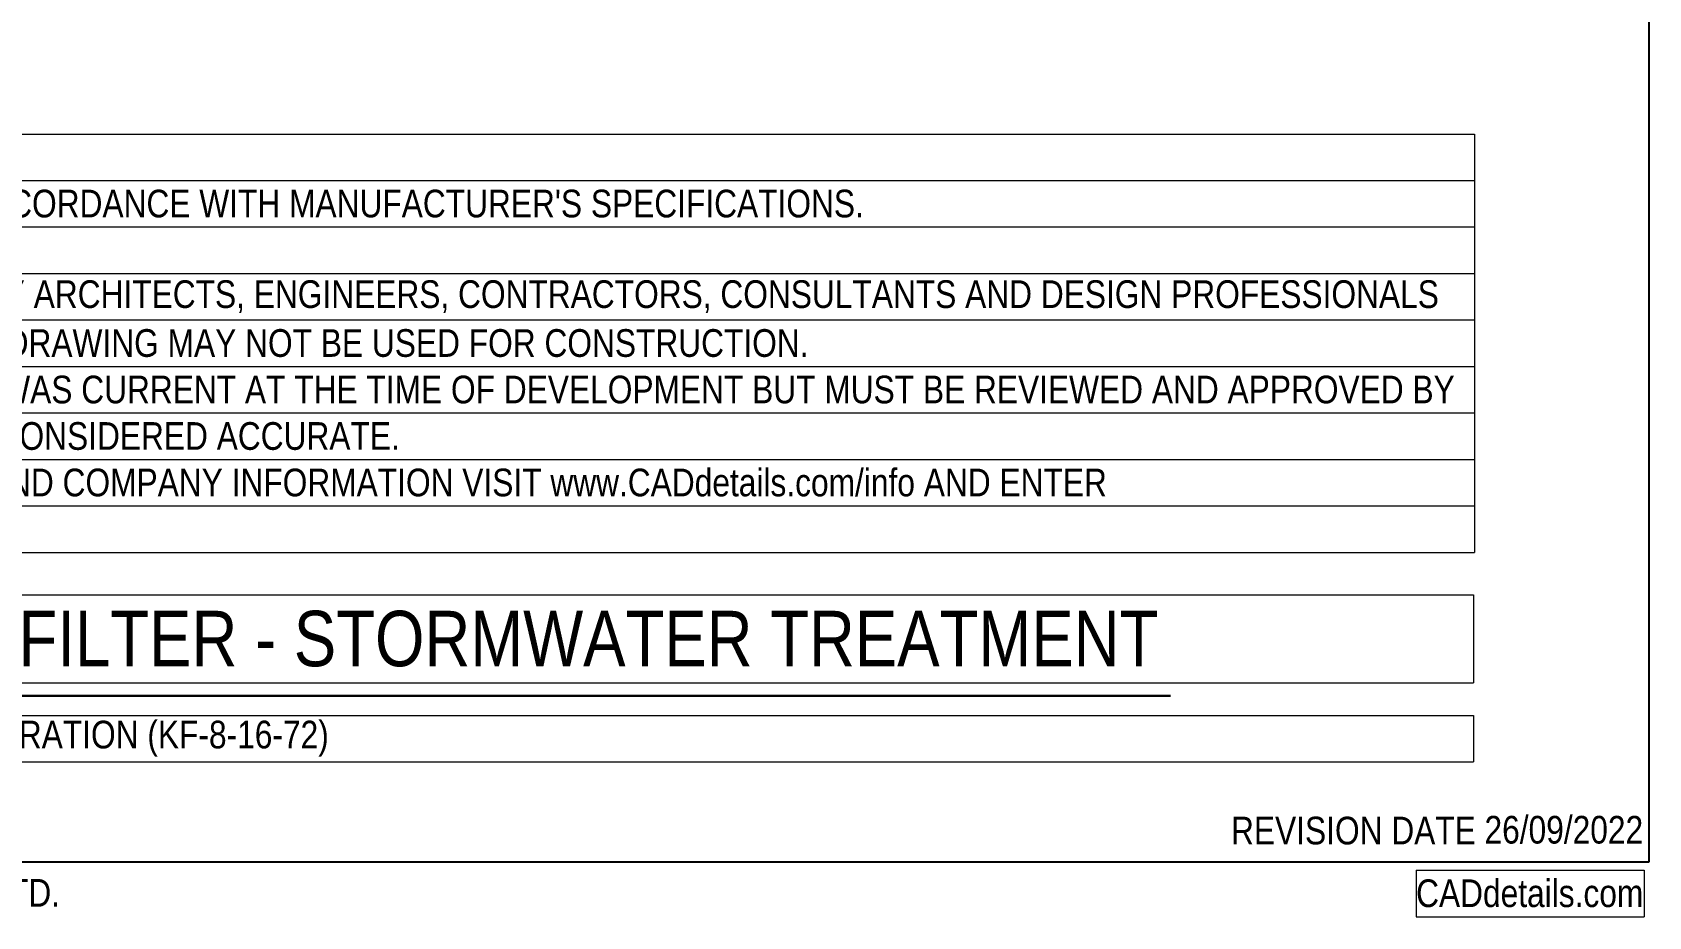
# Model space of a CAD drawing. Extents: x 0 to 216, y -5 to 280.
# Drawn here: x 77 to 216, y -4.7 to 71.4 of the extents above; entities that cross this region are included whole.
import ezdxf

# ---------------------------------------------------------------- set-up
doc = ezdxf.new("R2010")
doc.units = 0
doc.header["$LTSCALE"] = 10
doc.header["$MEASUREMENT"] = 0
doc.layers.get('0').update_dxf_attribs({"linetype": 'CONTINUOUS'})
doc.layers.get('Defpoints').update_dxf_attribs({"linetype": 'CONTINUOUS'})
for name, color, linetype in [('2628-LOGO$0$CADdetails-7-VERYFINE', 7, 'CONTINUOUS'), ('2628-LOGO$0$CADdetails-FRAME', 7, 'CONTINUOUS'), ('CADdetails-9-TITLEBLOCK', 7, 'CONTINUOUS')]:
    doc.layers.add(name, color=color, linetype=linetype)
doc.layers.add('CADdetails-5-MEDIUM', color=4, linetype='CONTINUOUS', lineweight=18)
doc.layers.add('CADdetails-6-HEAVY', color=6, linetype='CONTINUOUS', lineweight=30)
doc.styles.add('2628-LOGO$0$CADdetails-DIMENSIONS', font='ARIALN.TTF', dxfattribs={"height": 2.38})
doc.styles.add('2628-LOGO$0$CADdetails-NOTES', font='ARIALN.TTF', dxfattribs={"height": 2.38})
doc.styles.add('CADdetails-DETAILTITLE', font='ARIALN.TTF', dxfattribs={"height": 4.77})
doc.styles.add('CADdetails-NOTES', font='ARIALN.TTF', dxfattribs={"height": 2.38})

# ---------------------------------------------------------------- blocks, each defined once
blk = doc.blocks.new('*T276')
at = {"layer": 'Defpoints', "color": 8, "linetype": 'ByBlock', "lineweight": 0, "transparency": 16777216}
for p, q in [((0, 0), (184.71, 0)), ((0, 0), (0, -36)), ((184.71, 0), (184.71, -36)), ((0, -4), (184.71, -4)), ((0, -8), (184.71, -8)), ((0, -12), (184.71, -12)), ((0, -16), (184.71, -16)), ((0, -20), (184.71, -20)), ((0, -24), (184.71, -24)), ((0, -28), (184.71, -28)), ((0, -32), (184.71, -32)), ((0, -36), (184.71, -36))]:
    blk.add_line(p, q, dxfattribs=at)
at = {"layer": '2628-LOGO$0$CADdetails-FRAME', "transparency": 16777216, "char_height": 2.38, "width": 184.5948, "attachment_point": 4, "style": '2628-LOGO$0$CADdetails-NOTES'}
for s, insert in [('NOTES:', (0.06, -2)), ("1.   INSTALLATION TO BE COMPLETED IN ACCORDANCE WITH MANUFACTURER'S SPECIFICATIONS.", (0.06, -6)), ('2.   DO NOT SCALE DRAWING.', (0.06, -10)), ('3.   THIS DRAWING IS INTENDED FOR USE BY ARCHITECTS, ENGINEERS, CONTRACTORS, CONSULTANTS AND DESIGN PROFESSIONALS', (0.06, -14)), ('      FOR PLANNING PURPOSES ONLY.  THIS DRAWING MAY NOT BE USED FOR CONSTRUCTION.', (0.06, -18)), ('4.   ALL INFORMATION CONTAINED HEREIN WAS CURRENT AT THE TIME OF DEVELOPMENT BUT MUST BE REVIEWED AND APPROVED BY', (0.06, -22)), ('      THE PRODUCT MANUFACTURER TO BE CONSIDERED ACCURATE.', (0.06, -26)), ("5.   CONTRACTOR'S NOTE: FOR PRODUCT AND COMPANY INFORMATION VISIT www.CADdetails.com/info AND ENTER", (0.06, -30)), ('      REFERENCE NUMBER', (0.06, -34))]:
    blk.add_mtext(s, dxfattribs=dict(at, insert=insert))
blk = doc.blocks.new('*T277')
at = {"layer": 'Defpoints', "color": 8, "linetype": 'ByBlock', "lineweight": 0, "transparency": 16777216}
for p, q in [((0, 0), (19.6, 0)), ((0, 0), (0, -4)), ((19.6, 0), (19.6, -4)), ((0, -4), (19.6, -4))]:
    blk.add_line(p, q, dxfattribs=at)
at = {"layer": '2628-LOGO$0$CADdetails-7-VERYFINE', "transparency": 16777216, "insert": (19.54, -2), "char_height": 2.38, "width": 19.4793, "attachment_point": 6, "style": '2628-LOGO$0$CADdetails-NOTES'}
blk.add_mtext('CADdetails.com', dxfattribs=at)
blk = doc.blocks.new('2628-LOGO')
at = {"layer": '2628-LOGO$0$CADdetails-FRAME'}
for p, q in [((216, 280), (216, 0)), ((216, 0), (0, 0))]:
    blk.add_line(p, q, dxfattribs=at)
for name, p in [('*T276', (16.3, 62.65)), ('*T277', (196, -0.69))]:
    blk.add_blockref(name, p)
at = {"layer": '2628-LOGO$0$CADdetails-7-VERYFINE', "char_height": 2.38, "attachment_point": 1}
for s, width, gutter_width, insert, style in [('REVISION DATE', 24.5006, 11.9, (180.08, 3.91), '2628-LOGO$0$CADdetails-NOTES'), ('26/09/2022', 13.6761, 23.85, (201.88, 3.98), '2628-LOGO$0$CADdetails-DIMENSIONS')]:
    blk.add_mtext_dynamic_manual_height_columns(s, width=width, gutter_width=gutter_width, heights=[0], dxfattribs=dict(at, insert=insert, style=style))
at = {"layer": '2628-LOGO$0$CADdetails-7-VERYFINE', "insert": (0.71, -1.45), "char_height": 2.38, "width": 82.1295, "attachment_point": 1, "style": '2628-LOGO$0$CADdetails-NOTES'}
blk.add_mtext('PROTECTED BY COPYRIGHT ©2022 CADDETAILS.COM LTD.', dxfattribs=at)
blk.add_mtext('PROTECTED BY COPYRIGHT ©2022 CADDETAILS.COM LTD.', dxfattribs=at)
blk = doc.blocks.new('*T2')
at = {"layer": 'Defpoints', "color": 8, "linetype": 'ByBlock', "lineweight": 0, "transparency": 16777216}
for p, q in [((0, 0), (165.2, 0)), ((0, 0), (0, -4)), ((165.2, 0), (165.2, -4)), ((0, -4), (165.2, -4))]:
    blk.add_line(p, q, dxfattribs=at)
at = {"layer": 'CADdetails-5-MEDIUM', "transparency": 16777216, "insert": (0.06, -2), "char_height": 2.38, "width": 165.0809, "attachment_point": 4, "style": 'CADdetails-NOTES'}
blk.add_mtext('KRAKEN® STORMWATER FILTRATION (KF-8-16-72)', dxfattribs=at)
blk = doc.blocks.new('*T3')
at = {"layer": 'Defpoints', "color": 8, "linetype": 'ByBlock', "lineweight": 0, "transparency": 16777216}
for p, q in [((0, 0), (165.65, 0)), ((0, 0), (0, -7.56)), ((165.65, 0), (165.65, -7.56)), ((0, -7.56), (165.65, -7.56))]:
    blk.add_line(p, q, dxfattribs=at)
at = {"layer": 'CADdetails-6-HEAVY', "transparency": 16777216, "insert": (0.06, -3.78), "char_height": 4.77, "width": 165.5323, "attachment_point": 4, "style": 'CADdetails-DETAILTITLE'}
blk.add_mtext('THE KRAKEN® FILTER - STORMWATER TREATMENT', dxfattribs=at)

msp = doc.modelspace()

# ---------------------------------------------------------------- linework, layer by layer
at = {"layer": 'CADdetails-6-HEAVY'}
msp.add_line((16.299, 14.322), (174.864, 14.322), dxfattribs=at)

# ---------------------------------------------------------------- block references
for name, p in [('*T3', (35.283, 22.987)), ('*T2', (35.735, 12.622))]:
    msp.add_blockref(name, p)
at = {"layer": 'CADdetails-9-TITLEBLOCK'}
msp.add_blockref('2628-LOGO', (0, 0), dxfattribs=at)

doc.saveas('drawing.dxf')
